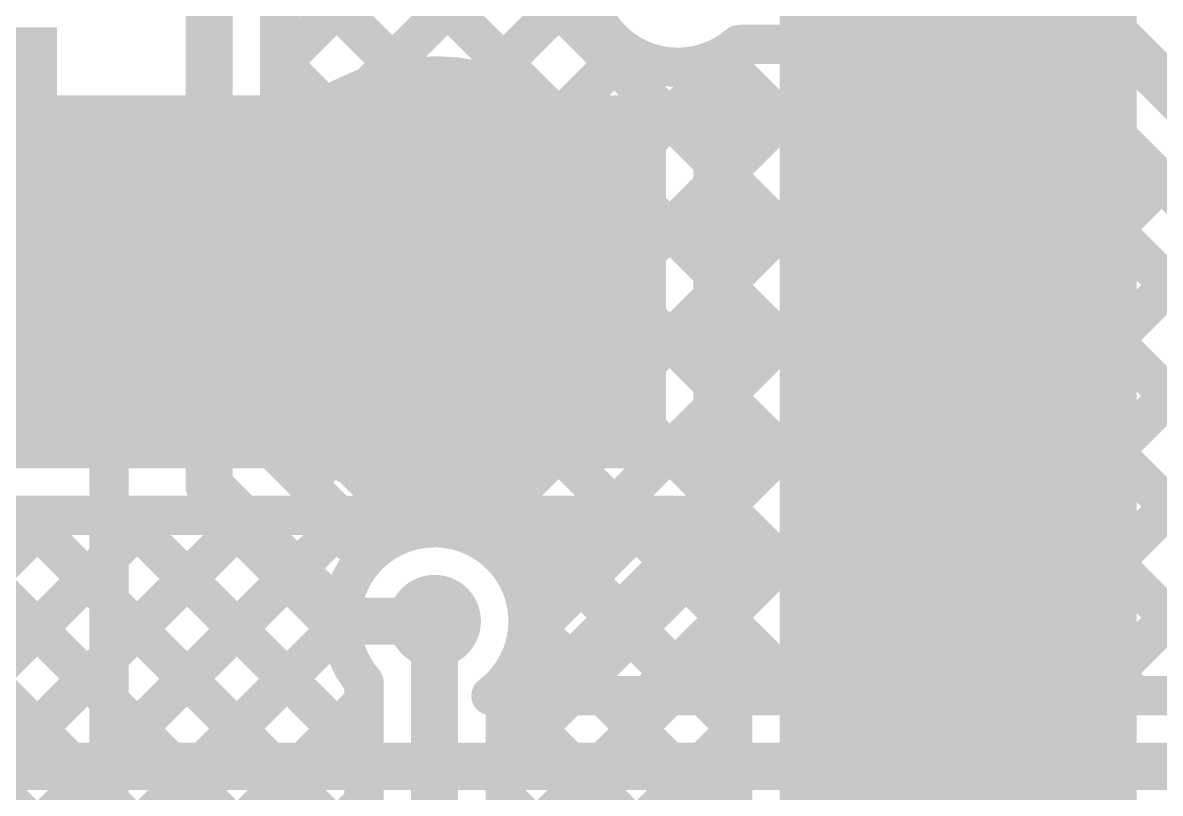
# Model space of a CAD drawing. Header units: millimetres. Extents: x 0.79 to 4.38, y 0.99 to 3.94.
# Drawn here: x 1.32 to 1.61, y 2.5291 to 2.7255 of the extents above; entities that cross this region are included whole.
import ezdxf

# ---------------------------------------------------------------- set-up
doc = ezdxf.new("R2010")
doc.units = ezdxf.units.MM
doc.header["$MEASUREMENT"] = 0
for name, color, linetype in [('BottomLayer', 5, 'Continuous'), ('BottomOverlay', 54, 'Continuous'), ('BottomPaste', 16, 'Continuous'), ('BottomSolder', 6, 'Continuous'), ('MultiLayer', 9, 'Continuous'), ('PadHoleLayer', 156, 'Continuous'), ('TopLayer', 1, 'Continuous'), ('TopOverlay', 2, 'Continuous'), ('TopSolder', 216, 'Continuous'), ('ViaHoleLayer', 16, 'Continuous')]:
    doc.layers.add(name, color=color, linetype=linetype)

# ---------------------------------------------------------------- blocks, each defined once
blk = doc.blocks.new('PS2801C_1_F3_A_B_4')
at = {"layer": 'BottomLayer'}
for points in [[(-0.03937, 0.03228), (0.03937, 0.03228), (-0.03937, 0.06772), (0.03937, 0.06772)], [(0.23622, 0.03228), (0.31496, 0.03228), (0.23622, 0.06772), (0.31496, 0.06772)], [(-0.03937, -0.01772), (0.03937, -0.01772), (-0.03937, 0.01772), (0.03937, 0.01772)], [(0.23622, -0.01772), (0.31496, -0.01772), (0.23622, 0.01772), (0.31496, 0.01772)]]:
    blk.add_solid(points, dxfattribs=at)
at = {"layer": 'BottomOverlay', "const_width": 0.01}
for points in [[(0.017, 0.085), (0.259, 0.085)], [(0.017, -0.035), (0.259, -0.035)]]:
    blk.add_lwpolyline(points, dxfattribs=at)
at = {"layer": 'BottomOverlay'}
for points, const_width in [([(0.0145, 0.085, 1), (0.0195, 0.085, 1)], 0.005), ([(0.2565, 0.085, 1), (0.2615, 0.085, 1)], 0.005), ([(-0.01993, -0.038, 1), (-0.03407, -0.038, 1)], 0.01575), ([(-0.03801, -0.038, 1), (-0.03013, -0.038, 1)], 0.00787), ([(-0.02387, -0.038, 1), (-0.01599, -0.038, 1)], 0.00787), ([(0.0145, -0.035, 1), (0.0195, -0.035, 1)], 0.005), ([(0.2565, -0.035, 1), (0.2615, -0.035, 1)], 0.005)]:
    blk.add_lwpolyline(points, format="xyb", close=True, dxfattribs=dict(at, const_width=const_width))
at = {"layer": 'BottomPaste'}
for points in [[(-0.03937, 0.03228), (0.03937, 0.03228), (-0.03937, 0.06772), (0.03937, 0.06772)], [(0.23622, 0.03228), (0.31496, 0.03228), (0.23622, 0.06772), (0.31496, 0.06772)], [(-0.03937, -0.01772), (0.03937, -0.01772), (-0.03937, 0.01772), (0.03937, 0.01772)], [(0.23622, -0.01772), (0.31496, -0.01772), (0.23622, 0.01772), (0.31496, 0.01772)]]:
    blk.add_solid(points, dxfattribs=at)
at = {"layer": 'BottomSolder'}
for points in [[(-0.04337, 0.02828), (0.04337, 0.02828), (-0.04337, 0.07172), (0.04337, 0.07172)], [(0.23222, 0.02828), (0.31896, 0.02828), (0.23222, 0.07172), (0.31896, 0.07172)], [(-0.04337, -0.02172), (0.04337, -0.02172), (-0.04337, 0.02172), (0.04337, 0.02172)], [(0.23222, -0.02172), (0.31896, -0.02172), (0.23222, 0.02172), (0.31896, 0.02172)]]:
    blk.add_solid(points, dxfattribs=at)
blk = doc.blocks.new('T________B_____12_P___95')
at = {"layer": 'BottomLayer', "const_width": 0.04}
blk.add_lwpolyline([(1.38, 0, 1), (1.42, 0, 1)], format="xyb", close=True, dxfattribs=at)
at = {"layer": 'BottomSolder', "const_width": 0.044}
blk.add_lwpolyline([(1.378, 0, 1), (1.422, 0, 1)], format="xyb", close=True, dxfattribs=at)
at = {"layer": 'MultiLayer', "const_width": 0.04}
blk.add_lwpolyline([(1.38, 0, 1), (1.42, 0, 1)], format="xyb", close=True, dxfattribs=at)
at = {"layer": 'PadHoleLayer', "const_width": 0.0275}
blk.add_lwpolyline([(1.38625, 0, 1), (1.41375, 0, 1)], format="xyb", close=True, dxfattribs=at)
at = {"layer": 'TopLayer', "const_width": 0.04}
blk.add_lwpolyline([(1.38, 0, 1), (1.42, 0, 1)], format="xyb", close=True, dxfattribs=at)
at = {"layer": 'TopOverlay', "const_width": 0.01}
blk.add_lwpolyline([(-0.105, -0.162), (2.325, -0.162)], dxfattribs=at)
at = {"layer": 'TopSolder', "const_width": 0.044}
blk.add_lwpolyline([(1.378, 0, 1), (1.422, 0, 1)], format="xyb", close=True, dxfattribs=at)

msp = doc.modelspace()

# ---------------------------------------------------------------- linework, layer by layer
at = {"layer": 'BottomLayer'}
for points, const_width in [([(1.3675, 2.6075), (1.3675, 3.0615)], 0.012), ([(1.3855, 2.71486), (1.50764, 2.837)], 0.01), ([(1.3855, 2.69382), (1.3855, 2.82618)], 0.01), ([(1.4081, 2.70918), (1.52178, 2.82286)], 0.01), ([(1.3855, 2.80057), (1.62632, 2.55976)], 0.01), ([(1.3855, 2.77229), (1.45616, 2.70163)], 0.01), ([(1.3855, 2.74401), (1.41798, 2.71152)], 0.01), ([(1.583, 2.738), (1.911, 2.41)], 0.012), ([(1.43765, 2.71044), (1.46327, 2.73606)], 0.01), ([(1.43497, 2.59462), (1.56034, 2.72)], 0.01), ([(1.45671, 2.70122), (1.47372, 2.71823)], 0.01), ([(1.46994, 2.68616), (1.50378, 2.72)], 0.01), ([(1.47678, 2.66473), (1.53206, 2.72)], 0.01), ([(1.50259, 2.72), (1.57554, 2.72)], 0.01), ([(1.52264, 2.72), (1.64954, 2.5931)], 0.01), ([(1.55093, 2.72), (1.66123, 2.6097)], 0.01), ([(1.57554, 2.72), (1.6883, 2.60725)], 0.01), ([(1.3855, 2.71572), (1.39725, 2.70397)], 0.01), ([(1.49765, 2.71671), (1.655, 2.55936)], 0.01), ([(1.44796, 2.57933), (1.58209, 2.71346)], 0.01), ([(1.45091, 2.554), (1.59623, 2.69932)], 0.01), ([(1.46663, 2.69116), (1.60379, 2.554)], 0.01), ([(1.4792, 2.554), (1.61037, 2.68517)], 0.01), ([(1.50748, 2.554), (1.62451, 2.67103)], 0.01), ([(1.53577, 2.554), (1.63865, 2.65689)], 0.01), ([(1.47652, 2.65298), (1.57551, 2.554)], 0.01), ([(1.56405, 2.554), (1.6528, 2.64275)], 0.01), ([(1.46897, 2.63225), (1.54722, 2.554)], 0.01), ([(1.59233, 2.554), (1.66694, 2.62861)], 0.01), ([(1.3855, 2.61496), (1.3855, 2.62618)], 0.01), ([(1.45524, 2.6177), (1.51894, 2.554)], 0.01), ([(1.3855, 2.61496), (1.40944, 2.59102)], 0.01), ([(1.39212, 2.60834), (1.39884, 2.61506)], 0.01), ([(1.40389, 2.61248), (1.42007, 2.5963)], 0.01), ([(1.3675, 2.6075), (1.402, 2.573)], 0.012), ([(1.40626, 2.5942), (1.42027, 2.60822)], 0.01), ([(1.43557, 2.60909), (1.49065, 2.554)], 0.01), ([(1.257, 2.594), (1.315, 2.536)], 0.012), ([(1.402, 2.573), (1.425, 2.573)], 0.012), ([(1.4483, 2.56807), (1.46237, 2.554)], 0.01), ([(1.43935, 2.554), (1.6133, 2.554)], 0.01), ([(1.315, 2.536), (1.6289, 2.536)], 0.012)]:
    msp.add_lwpolyline(points, dxfattribs=dict(at, const_width=const_width))
at = {"layer": 'BottomLayer', "const_width": 0.01}
for points in [[(1.50259, 2.72, -2.188794), (1.50259, 2.756)], [(1.3855, 2.69382, -0.696509), (1.477, 2.66)], [(1.477, 2.66, -0.696509), (1.3855, 2.62618)], [(1.40944, 2.59102, -0.642098), (1.44881, 2.573)], [(1.44881, 2.573, -0.235169), (1.43935, 2.554)], [(1.6133, 2.554, -0.542544), (1.65173, 2.54319)]]:
    msp.add_lwpolyline(points, format="xyb", dxfattribs=at)
at = {"layer": 'BottomLayer'}
for points, const_width in [([(1.47122, 2.71823, 1), (1.47622, 2.71823, 1)], 0.005), ([(1.50009, 2.72, 1), (1.50509, 2.72, 1)], 0.005), ([(1.50009, 2.72, 1), (1.50509, 2.72, 1)], 0.005), ([(1.50128, 2.72, 1), (1.50628, 2.72, 1)], 0.005), ([(1.52014, 2.72, 1), (1.52514, 2.72, 1)], 0.005), ([(1.52956, 2.72, 1), (1.53456, 2.72, 1)], 0.005), ([(1.54843, 2.72, 1), (1.55343, 2.72, 1)], 0.005), ([(1.55784, 2.72, 1), (1.56284, 2.72, 1)], 0.005), ([(1.57304, 2.72, 1), (1.57804, 2.72, 1)], 0.005), ([(1.57304, 2.72, 1), (1.57804, 2.72, 1)], 0.005), ([(1.383, 2.71572, 1), (1.388, 2.71572, 1)], 0.005), ([(1.49515, 2.71671, 1), (1.50015, 2.71671, 1)], 0.005), ([(1.383, 2.71486, 1), (1.388, 2.71486, 1)], 0.005), ([(1.57959, 2.71346, 1), (1.58459, 2.71346, 1)], 0.005), ([(1.41548, 2.71152, 1), (1.42048, 2.71152, 1)], 0.005), ([(1.43515, 2.71044, 1), (1.44015, 2.71044, 1)], 0.005), ([(1.4056, 2.70918, 1), (1.4106, 2.70918, 1)], 0.005), ([(1.39475, 2.70397, 1), (1.39975, 2.70397, 1)], 0.005), ([(1.45366, 2.70163, 1), (1.45866, 2.70163, 1)], 0.005), ([(1.45421, 2.70122, 1), (1.45921, 2.70122, 1)], 0.005), ([(1.59373, 2.69932, 1), (1.59873, 2.69932, 1)], 0.005), ([(1.383, 2.69382, 1), (1.388, 2.69382, 1)], 0.005), ([(1.383, 2.69382, 1), (1.388, 2.69382, 1)], 0.005), ([(1.46413, 2.69116, 1), (1.46913, 2.69116, 1)], 0.005), ([(1.46744, 2.68616, 1), (1.47244, 2.68616, 1)], 0.005), ([(1.60787, 2.68517, 1), (1.61287, 2.68517, 1)], 0.005), ([(1.47428, 2.66473, 1), (1.47928, 2.66473, 1)], 0.005), ([(1.4745, 2.66, 1), (1.4795, 2.66, 1)], 0.005), ([(1.4745, 2.66, 1), (1.4795, 2.66, 1)], 0.005), ([(1.47402, 2.65298, 1), (1.47902, 2.65298, 1)], 0.005), ([(1.46647, 2.63225, 1), (1.47147, 2.63225, 1)], 0.005), ([(1.383, 2.62618, 1), (1.388, 2.62618, 1)], 0.005), ([(1.383, 2.62618, 1), (1.388, 2.62618, 1)], 0.005), ([(1.45274, 2.6177, 1), (1.45774, 2.6177, 1)], 0.005), ([(1.383, 2.61496, 1), (1.388, 2.61496, 1)], 0.005), ([(1.383, 2.61496, 1), (1.388, 2.61496, 1)], 0.005), ([(1.39634, 2.61506, 1), (1.40134, 2.61506, 1)], 0.005), ([(1.40139, 2.61248, 1), (1.40639, 2.61248, 1)], 0.005), ([(1.3645, 2.6075, 1), (1.3705, 2.6075, 1)], 0.006), ([(1.3645, 2.6075, 1), (1.3705, 2.6075, 1)], 0.006), ([(1.38962, 2.60834, 1), (1.39462, 2.60834, 1)], 0.005), ([(1.41777, 2.60822, 1), (1.42277, 2.60822, 1)], 0.005), ([(1.43307, 2.60909, 1), (1.43807, 2.60909, 1)], 0.005), ([(1.40376, 2.5942, 1), (1.40876, 2.5942, 1)], 0.005), ([(1.41757, 2.5963, 1), (1.42257, 2.5963, 1)], 0.005), ([(1.43247, 2.59462, 1), (1.43747, 2.59462, 1)], 0.005), ([(1.40694, 2.59102, 1), (1.41194, 2.59102, 1)], 0.005), ([(1.40694, 2.59102, 1), (1.41194, 2.59102, 1)], 0.005), ([(1.41909, 2.573, 1), (1.43091, 2.573, 1)], 0.01181), ([(1.44545, 2.57933, 1), (1.45046, 2.57933, 1)], 0.005), ([(1.399, 2.573, 1), (1.405, 2.573, 1)], 0.006), ([(1.399, 2.573, 1), (1.405, 2.573, 1)], 0.006), ([(1.422, 2.573, 1), (1.428, 2.573, 1)], 0.006), ([(1.44631, 2.573, 1), (1.45131, 2.573, 1)], 0.005), ([(1.44631, 2.573, 1), (1.45131, 2.573, 1)], 0.005), ([(1.4458, 2.56807, 1), (1.4508, 2.56807, 1)], 0.005), ([(1.43685, 2.554, 1), (1.44185, 2.554, 1)], 0.005), ([(1.43685, 2.554, 1), (1.44185, 2.554, 1)], 0.005), ([(1.44841, 2.554, 1), (1.45341, 2.554, 1)], 0.005), ([(1.45987, 2.554, 1), (1.46487, 2.554, 1)], 0.005), ([(1.4767, 2.554, 1), (1.4817, 2.554, 1)], 0.005), ([(1.48815, 2.554, 1), (1.49315, 2.554, 1)], 0.005), ([(1.50498, 2.554, 1), (1.50998, 2.554, 1)], 0.005), ([(1.51644, 2.554, 1), (1.52144, 2.554, 1)], 0.005), ([(1.53327, 2.554, 1), (1.53827, 2.554, 1)], 0.005), ([(1.54472, 2.554, 1), (1.54972, 2.554, 1)], 0.005), ([(1.56155, 2.554, 1), (1.56655, 2.554, 1)], 0.005), ([(1.57301, 2.554, 1), (1.57801, 2.554, 1)], 0.005), ([(1.58983, 2.554, 1), (1.59483, 2.554, 1)], 0.005), ([(1.60129, 2.554, 1), (1.60629, 2.554, 1)], 0.005), ([(1.6108, 2.554, 1), (1.6158, 2.554, 1)], 0.005), ([(1.6108, 2.554, 1), (1.6158, 2.554, 1)], 0.005), ([(1.312, 2.536, 1), (1.318, 2.536, 1)], 0.006), ([(1.312, 2.536, 1), (1.318, 2.536, 1)], 0.006)]:
    msp.add_lwpolyline(points, format="xyb", close=True, dxfattribs=dict(at, const_width=const_width))
at = {"layer": 'BottomSolder', "const_width": 0.00991}
msp.add_lwpolyline([(1.42005, 2.573, 1), (1.42995, 2.573, 1)], format="xyb", close=True, dxfattribs=at)
at = {"layer": 'MultiLayer', "const_width": 0.01181}
msp.add_lwpolyline([(1.41909, 2.573, 1), (1.43091, 2.573, 1)], format="xyb", close=True, dxfattribs=at)
at = {"layer": 'TopLayer', "const_width": 0.01}
for points in [[(1.501, 2.71874, -0.060305), (1.496, 2.71596)], [(1.407, 2.55741, -1.440035), (1.44881, 2.573)], [(1.44881, 2.573, -0.18034), (1.443, 2.55741)]]:
    msp.add_lwpolyline(points, format="xyb", dxfattribs=at)
at = {"layer": 'TopLayer'}
for points, const_width in [([(1.501, 1.95575), (1.501, 2.71874)], 0.01), ([(1.496, 2.6), (1.496, 2.71596)], 0.01), ([(1.496, 2.70421), (1.501, 2.69921)], 0.01), ([(1.496, 2.69242), (1.501, 2.69742)], 0.01), ([(1.496, 2.67875), (1.501, 2.67375)], 0.01), ([(1.496, 2.66697), (1.501, 2.67197)], 0.01), ([(1.496, 2.6533), (1.501, 2.6483)], 0.01), ([(1.496, 2.64151), (1.501, 2.64651)], 0.01), ([(1.496, 2.62784), (1.501, 2.62284)], 0.01), ([(1.496, 2.61606), (1.501, 2.62106)], 0.01), ([(1.496, 2.60239), (1.501, 2.59739)], 0.01), ([(1.10938, 2.38217), (1.32721, 2.6)], 0.01), ([(1.1221, 2.36944), (1.35267, 2.6)], 0.01), ([(1.125, 2.6), (1.496, 2.6)], 0.01), ([(1.14276, 2.36464), (1.37812, 2.6)], 0.01), ([(1.16822, 2.36464), (1.40358, 2.6)], 0.01), ([(1.24383, 2.6), (1.37395, 2.46988)], 0.01), ([(1.26929, 2.6), (1.38122, 2.48806)], 0.01), ([(1.29474, 2.6), (1.39342, 2.50132)], 0.01), ([(1.3202, 2.6), (1.407, 2.5132)], 0.01), ([(1.34565, 2.6), (1.407, 2.53865)], 0.01), ([(1.37111, 2.6), (1.40142, 2.56969)], 0.01), ([(1.39656, 2.6), (1.40746, 2.5891)], 0.01), ([(1.42202, 2.6), (1.42521, 2.59681)], 0.01), ([(1.42583, 2.5968), (1.42903, 2.6)], 0.01), ([(1.44304, 2.58855), (1.45449, 2.6)], 0.01), ([(1.44748, 2.6), (1.501, 2.54648)], 0.01), ([(1.44837, 2.56842), (1.47994, 2.6)], 0.01), ([(1.47293, 2.6), (1.501, 2.57193)], 0.01), ([(1.443, 2.5376), (1.501, 2.5956)], 0.01), ([(1.425, 2.46), (1.425, 2.573)], 0.012), ([(1.44881, 2.57321), (1.501, 2.52102)], 0.01), ([(1.18793, 2.35889), (1.4012, 2.57217)], 0.01), ([(1.443, 2.51214), (1.501, 2.57014)], 0.01), ([(1.407, 2.50879), (1.407, 2.55741)], 0.01), ([(1.443, 2.50879), (1.443, 2.55741)], 0.01), ([(1.443, 2.55356), (1.501, 2.49556)], 0.01), ([(1.21338, 2.35889), (1.407, 2.55251)], 0.01), ([(1.45717, 2.50086), (1.501, 2.54469)], 0.01), ([(1.23884, 2.35889), (1.407, 2.52706)], 0.01), ([(1.443, 2.52811), (1.501, 2.47011)], 0.01)]:
    msp.add_lwpolyline(points, dxfattribs=dict(at, const_width=const_width))
for points, const_width in [([(1.4985, 2.71874, 1), (1.5035, 2.71874, 1)], 0.005), ([(1.4985, 2.71874, 1), (1.5035, 2.71874, 1)], 0.005), ([(1.4935, 2.71596, 1), (1.4985, 2.71596, 1)], 0.005), ([(1.4935, 2.71596, 1), (1.4985, 2.71596, 1)], 0.005), ([(1.4935, 2.70421, 1), (1.4985, 2.70421, 1)], 0.005), ([(1.4985, 2.69921, 1), (1.5035, 2.69921, 1)], 0.005), ([(1.4985, 2.69742, 1), (1.5035, 2.69742, 1)], 0.005), ([(1.4935, 2.69242, 1), (1.4985, 2.69242, 1)], 0.005), ([(1.4935, 2.67875, 1), (1.4985, 2.67875, 1)], 0.005), ([(1.4985, 2.67375, 1), (1.5035, 2.67375, 1)], 0.005), ([(1.4985, 2.67197, 1), (1.5035, 2.67197, 1)], 0.005), ([(1.4935, 2.66697, 1), (1.4985, 2.66697, 1)], 0.005), ([(1.4935, 2.6533, 1), (1.4985, 2.6533, 1)], 0.005), ([(1.4985, 2.6483, 1), (1.5035, 2.6483, 1)], 0.005), ([(1.4985, 2.64651, 1), (1.5035, 2.64651, 1)], 0.005), ([(1.4935, 2.64151, 1), (1.4985, 2.64151, 1)], 0.005), ([(1.4935, 2.62784, 1), (1.4985, 2.62784, 1)], 0.005), ([(1.4985, 2.62284, 1), (1.5035, 2.62284, 1)], 0.005), ([(1.4985, 2.62106, 1), (1.5035, 2.62106, 1)], 0.005), ([(1.4935, 2.61606, 1), (1.4985, 2.61606, 1)], 0.005), ([(1.4935, 2.60239, 1), (1.4985, 2.60239, 1)], 0.005), ([(1.3177, 2.6, 1), (1.3227, 2.6, 1)], 0.005), ([(1.32471, 2.6, 1), (1.32971, 2.6, 1)], 0.005), ([(1.34315, 2.6, 1), (1.34815, 2.6, 1)], 0.005), ([(1.35017, 2.6, 1), (1.35517, 2.6, 1)], 0.005), ([(1.36861, 2.6, 1), (1.37361, 2.6, 1)], 0.005), ([(1.37562, 2.6, 1), (1.38062, 2.6, 1)], 0.005), ([(1.39406, 2.6, 1), (1.39906, 2.6, 1)], 0.005), ([(1.40108, 2.6, 1), (1.40608, 2.6, 1)], 0.005), ([(1.41952, 2.6, 1), (1.42452, 2.6, 1)], 0.005), ([(1.42653, 2.6, 1), (1.43153, 2.6, 1)], 0.005), ([(1.44498, 2.6, 1), (1.44998, 2.6, 1)], 0.005), ([(1.45199, 2.6, 1), (1.45699, 2.6, 1)], 0.005), ([(1.47043, 2.6, 1), (1.47543, 2.6, 1)], 0.005), ([(1.47744, 2.6, 1), (1.48244, 2.6, 1)], 0.005), ([(1.4935, 2.6, 1), (1.4985, 2.6, 1)], 0.005), ([(1.4935, 2.6, 1), (1.4985, 2.6, 1)], 0.005), ([(1.42271, 2.59681, 1), (1.42771, 2.59681, 1)], 0.005), ([(1.42333, 2.5968, 1), (1.42833, 2.5968, 1)], 0.005), ([(1.4985, 2.59739, 1), (1.5035, 2.59739, 1)], 0.005), ([(1.4985, 2.5956, 1), (1.5035, 2.5956, 1)], 0.005), ([(1.40496, 2.5891, 1), (1.40996, 2.5891, 1)], 0.005), ([(1.44054, 2.58855, 1), (1.44554, 2.58855, 1)], 0.005), ([(1.41909, 2.573, 1), (1.43091, 2.573, 1)], 0.01181), ([(1.422, 2.573, 1), (1.428, 2.573, 1)], 0.006), ([(1.44631, 2.57321, 1), (1.45131, 2.57321, 1)], 0.005), ([(1.3987, 2.57217, 1), (1.4037, 2.57217, 1)], 0.005), ([(1.44631, 2.573, 1), (1.45131, 2.573, 1)], 0.005), ([(1.44631, 2.573, 1), (1.45131, 2.573, 1)], 0.005), ([(1.4985, 2.57193, 1), (1.5035, 2.57193, 1)], 0.005), ([(1.39892, 2.56969, 1), (1.40392, 2.56969, 1)], 0.005), ([(1.44587, 2.56842, 1), (1.45087, 2.56842, 1)], 0.005), ([(1.4985, 2.57014, 1), (1.5035, 2.57014, 1)], 0.005), ([(1.4045, 2.55741, 1), (1.4095, 2.55741, 1)], 0.005), ([(1.4045, 2.55741, 1), (1.4095, 2.55741, 1)], 0.005), ([(1.4405, 2.55741, 1), (1.4455, 2.55741, 1)], 0.005), ([(1.4405, 2.55741, 1), (1.4455, 2.55741, 1)], 0.005), ([(1.4405, 2.55356, 1), (1.4455, 2.55356, 1)], 0.005), ([(1.4045, 2.55251, 1), (1.4095, 2.55251, 1)], 0.005), ([(1.4985, 2.54648, 1), (1.5035, 2.54648, 1)], 0.005), ([(1.4985, 2.54469, 1), (1.5035, 2.54469, 1)], 0.005), ([(1.4045, 2.53865, 1), (1.4095, 2.53865, 1)], 0.005), ([(1.4405, 2.5376, 1), (1.4455, 2.5376, 1)], 0.005), ([(1.4045, 2.52706, 1), (1.4095, 2.52706, 1)], 0.005), ([(1.4405, 2.52811, 1), (1.4455, 2.52811, 1)], 0.005)]:
    msp.add_lwpolyline(points, format="xyb", close=True, dxfattribs=dict(at, const_width=const_width))
for points in [[(1.513, 1.02), (1.604, 1.02), (1.513, 3.398), (1.604, 3.398)], [(1.137, 2.612), (1.484, 2.612), (1.137, 2.707), (1.484, 2.707)]]:
    msp.add_solid(points, dxfattribs=at)
at = {"layer": 'TopSolder', "const_width": 0.00991}
msp.add_lwpolyline([(1.42005, 2.573, 1), (1.42995, 2.573, 1)], format="xyb", close=True, dxfattribs=at)
at = {"layer": 'ViaHoleLayer', "const_width": 0.00591}
msp.add_lwpolyline([(1.42205, 2.573, 1), (1.42795, 2.573, 1)], format="xyb", close=True, dxfattribs=at)

# ---------------------------------------------------------------- block references
at = {"rotation": 90}
for name, p in [('T________B_____12_P___95', (1.425, 1.26)), ('PS2801C_1_F3_A_B_4', (1.307, 2.40541))]:
    msp.add_blockref(name, p, dxfattribs=at)

doc.saveas('drawing.dxf')
